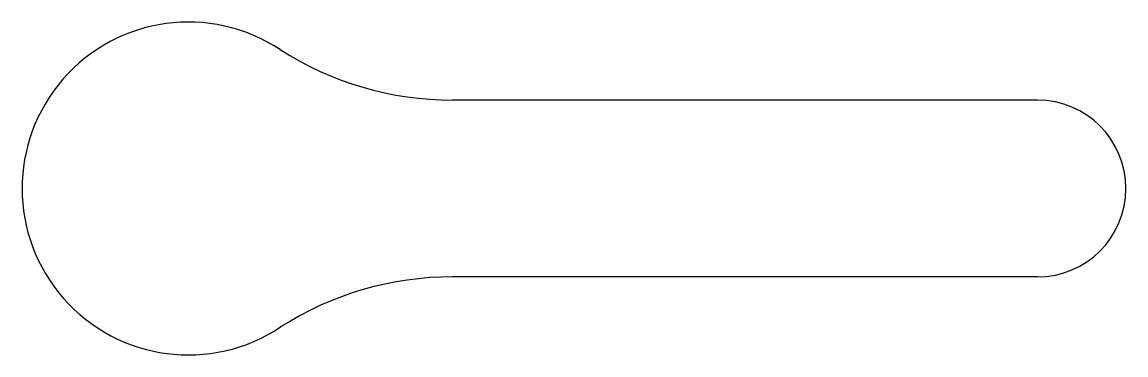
# Model space of a CAD drawing. Header units: millimetres. Extents: x 42.5 to 92.5, y 32.5 to 47.5.
import ezdxf

# ---------------------------------------------------------------- set-up
doc = ezdxf.new("R2010")
doc.units = ezdxf.units.MM
doc.layers.get('0').update_dxf_attribs({"lineweight": 25, "true_color": 0xffffff})

msp = doc.modelspace()

# ---------------------------------------------------------------- linework, layer by layer
for p, q in [((88.5, 44), (62, 44)), ((88.5, 36), (62, 36))]:
    msp.add_line(p, q)
for centre, radius, start, end in [((50.034, 40), 7.534, 56.5725, 303.6853), ((62, 58.5), 14.5, 237.3808, 270), ((88.5, 40), 4, 270, 90), ((62, 21.5), 14.5, 90, 122.4868)]:
    msp.add_arc(centre, radius, start, end)

doc.saveas('drawing.dxf')
